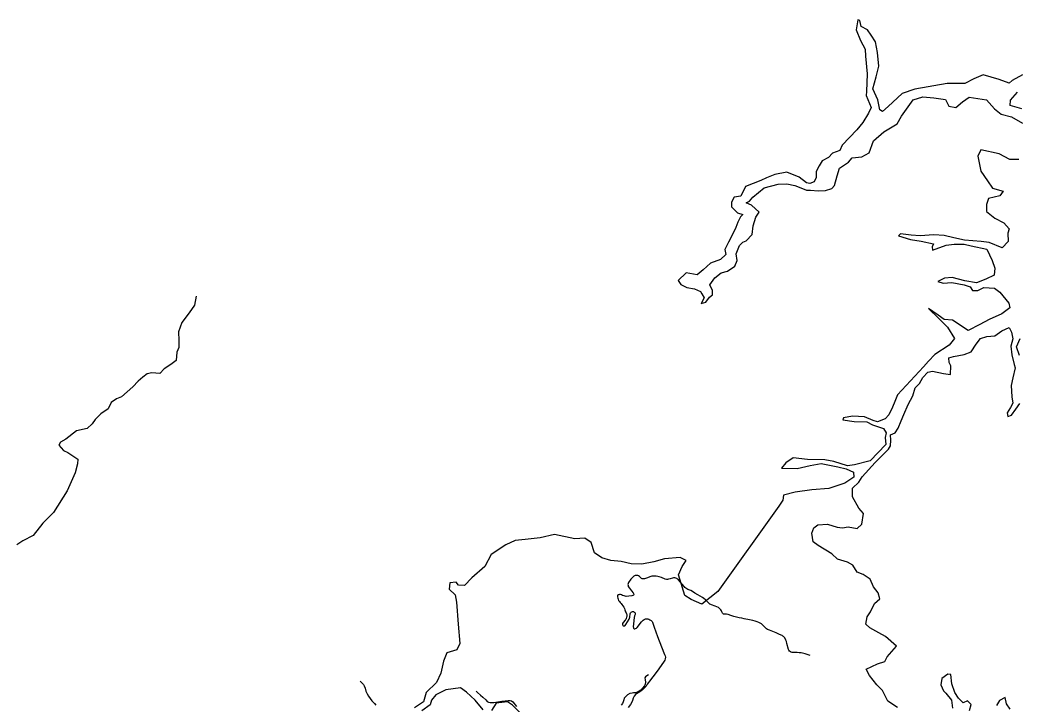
# Model space of a CAD drawing. Header units: metres. Extents: x 120.824 to 121.306, y 29.492 to 29.793.
# Drawn here: x 121.0019 to 121.0923, y 29.6221 to 29.6843 of the extents above; entities that cross this region are included whole.
import ezdxf

# ---------------------------------------------------------------- set-up
doc = ezdxf.new("R2010")
doc.units = ezdxf.units.M
doc.layers.add('DEFAULT', color=7, linetype='Continuous')
doc.layers.add('ROADS', color=1, linetype='Continuous')

msp = doc.modelspace()

# ---------------------------------------------------------------- linework, layer by layer
at = {"layer": 'DEFAULT'}
for points in [[(121.092796, 29.679343), (121.091863, 29.678821), (121.091595, 29.67856), (121.090672, 29.678896), (121.089234, 29.679324), (121.088376, 29.678961), (121.08756, 29.678532), (121.085962, 29.678532), (121.083033, 29.67802), (121.081906, 29.677637), (121.080608, 29.676444), (121.080104, 29.676006), (121.079857, 29.676164), (121.079675, 29.677059), (121.079235, 29.678066), (121.079525, 29.679138), (121.079771, 29.680107), (121.079653, 29.681366), (121.07946, 29.682317), (121.079084, 29.682928), (121.078741, 29.683426), (121.078162, 29.683724), (121.078055, 29.684255), (121.077883, 29.684311), (121.077722, 29.683398), (121.078098, 29.682456), (121.078548, 29.681673), (121.078581, 29.681021), (121.07872, 29.679408), (121.078656, 29.677805), (121.078623, 29.677442), (121.079085, 29.67636), (121.078838, 29.675838), (121.078334, 29.675018), (121.077787, 29.674347), (121.076456, 29.672949), (121.076228, 29.672452), (121.075566, 29.672221), (121.075212, 29.671821), (121.074632, 29.671522), (121.074375, 29.671084), (121.074096, 29.670553), (121.074085, 29.670021), (121.073903, 29.66963), (121.073527, 29.669471), (121.073205, 29.669537), (121.07254, 29.670059), (121.071424, 29.670506), (121.070341, 29.670301), (121.069601, 29.669975), (121.069075, 29.669742), (121.06768, 29.66921), (121.067262, 29.668315), (121.066661, 29.668241), (121.066414, 29.667784), (121.066403, 29.667355), (121.06695, 29.666815), (121.067433, 29.666665), (121.067229, 29.666451), (121.066993, 29.665957), (121.066822, 29.665491), (121.066553, 29.664959), (121.066146, 29.664148), (121.065813, 29.663477), (121.065888, 29.66303), (121.065427, 29.662563), (121.064526, 29.662246), (121.063839, 29.66165), (121.063303, 29.661193), (121.062305, 29.66137), (121.061575, 29.660671), (121.061833, 29.660317), (121.062359, 29.660028), (121.063056, 29.659925), (121.063592, 29.659655), (121.063732, 29.65945), (121.063946, 29.659095), (121.063657, 29.658582), (121.064075, 29.658704), (121.064429, 29.659142), (121.064697, 29.659356), (121.064687, 29.659766), (121.064451, 29.66027), (121.064912, 29.660923), (121.065481, 29.661361), (121.06606, 29.66151), (121.066725, 29.661976), (121.066918, 29.662479), (121.066843, 29.663095), (121.067133, 29.663841), (121.067444, 29.664139), (121.067734, 29.66426), (121.068292, 29.664838), (121.068367, 29.66564), (121.068635, 29.666414), (121.068935, 29.66688), (121.068216, 29.667514), (121.067744, 29.667719), (121.068045, 29.667868), (121.068345, 29.668241), (121.069364, 29.66908), (121.070641, 29.669415), (121.071435, 29.669425), (121.072165, 29.669294), (121.072692, 29.66909), (121.073205, 29.668875), (121.073581, 29.668856), (121.074289, 29.668819), (121.074954, 29.668837), (121.075512, 29.669024), (121.075748, 29.669294), (121.075995, 29.670171), (121.076199, 29.670851), (121.077025, 29.67141), (121.077357, 29.671811), (121.078248, 29.671895), (121.078892, 29.67224), (121.079299, 29.67334), (121.080222, 29.67416), (121.081434, 29.674897), (121.081821, 29.675577), (121.082893, 29.67705), (121.083752, 29.67733), (121.08476, 29.677246), (121.085823, 29.677106), (121.086123, 29.676482), (121.086767, 29.67636), (121.087367, 29.676892), (121.087958, 29.677292), (121.089535, 29.67705), (121.090254, 29.676248), (121.090876, 29.675764), (121.09182, 29.675512), (121.092796, 29.674934)], [(121.092743, 29.67623), (121.09168, 29.676547), (121.091713, 29.677022), (121.092356, 29.677749)], [(121.092464, 29.671653), (121.091648, 29.671653), (121.090672, 29.672156), (121.08903, 29.67251), (121.088741, 29.671951), (121.08902, 29.670599), (121.089642, 29.669704), (121.090071, 29.669052), (121.091037, 29.668782), (121.090747, 29.668353), (121.089717, 29.668101), (121.089535, 29.667551), (121.089535, 29.666917), (121.090296, 29.666339), (121.091122, 29.66591), (121.091584, 29.665342), (121.091477, 29.66495), (121.091498, 29.664195), (121.090972, 29.663626), (121.089771, 29.66413), (121.089041, 29.664195), (121.087539, 29.664325), (121.086563, 29.664549), (121.085694, 29.664763), (121.084771, 29.66481), (121.083527, 29.664726), (121.0827, 29.664773), (121.081735, 29.664903), (121.081552, 29.664726), (121.082647, 29.664391), (121.083612, 29.664251), (121.084728, 29.664008), (121.084621, 29.663719), (121.084632, 29.663412), (121.085876, 29.663887), (121.086595, 29.663962), (121.087518, 29.663962), (121.088161, 29.663803), (121.089567, 29.663524), (121.090039, 29.662489), (121.090296, 29.661799), (121.090232, 29.661137), (121.089492, 29.660792), (121.088633, 29.660456), (121.087582, 29.660633), (121.086412, 29.66095), (121.085715, 29.660876), (121.085114, 29.660568), (121.085608, 29.660438), (121.08638, 29.660494), (121.087507, 29.660279), (121.088054, 29.660093), (121.088258, 29.659748), (121.088741, 29.659748), (121.089309, 29.660028), (121.090275, 29.659981), (121.090758, 29.659599), (121.091562, 29.658601), (121.091648, 29.6582), (121.090929, 29.657641), (121.089792, 29.657128), (121.088934, 29.656671), (121.087882, 29.65614), (121.086445, 29.657063), (121.085694, 29.657137), (121.085168, 29.65752), (121.084288, 29.658116), (121.085211, 29.657212), (121.086005, 29.656429), (121.086627, 29.655394), (121.086155, 29.654806), (121.084857, 29.653949), (121.084277, 29.653352), (121.083838, 29.65283), (121.081477, 29.650303), (121.081231, 29.649697), (121.081005, 29.649175), (121.080683, 29.648485), (121.080361, 29.648103), (121.079664, 29.647841), (121.079267, 29.647963), (121.078463, 29.648289), (121.077379, 29.648373), (121.076574, 29.648214), (121.07651, 29.648028), (121.077551, 29.647869), (121.078677, 29.647851), (121.079192, 29.64758), (121.080211, 29.647254), (121.080437, 29.646853), (121.08034, 29.646415), (121.080415, 29.645781), (121.078988, 29.644298), (121.077583, 29.643935), (121.076939, 29.643851), (121.075694, 29.644252), (121.07489, 29.644391), (121.073302, 29.644429), (121.071993, 29.644569), (121.071349, 29.64413), (121.070963, 29.643655), (121.072379, 29.643618), (121.073559, 29.643879), (121.074557, 29.644065), (121.07607, 29.643757), (121.07681, 29.643571), (121.077475, 29.643282), (121.077518, 29.642825), (121.076682, 29.642284), (121.075255, 29.641799), (121.073699, 29.641669), (121.072175, 29.641473), (121.071145, 29.641202), (121.071081, 29.640727), (121.070695, 29.640185), (121.065182, 29.632449), (121.063732, 29.631308), (121.062755, 29.631709), (121.062187, 29.632082), (121.061618, 29.633957), (121.061929, 29.634712), (121.062316, 29.635253), (121.061758, 29.635533), (121.060342, 29.635412), (121.059387, 29.635141), (121.058271, 29.634917), (121.057316, 29.634945), (121.056404, 29.635178), (121.055471, 29.635272), (121.054666, 29.635505), (121.053979, 29.635952), (121.0537, 29.636885), (121.05311, 29.637286), (121.052198, 29.63723), (121.050374, 29.637631), (121.049065, 29.637314), (121.047703, 29.637165), (121.046802, 29.637071), (121.045943, 29.636698), (121.044624, 29.635813), (121.044044, 29.634721), (121.042875, 29.633696), (121.04221, 29.632987), (121.041652, 29.633015), (121.041448, 29.633304), (121.04089, 29.633239), (121.040815, 29.632651), (121.041351, 29.632157), (121.041491, 29.631467), (121.041641, 29.629471), (121.04177, 29.627746), (121.041502, 29.627167), (121.0406, 29.626869), (121.040289, 29.626123), (121.040053, 29.62505), (121.039656, 29.624183), (121.038744, 29.623278), (121.038498, 29.62243), (121.037661, 29.621889)], [(121.017868, 29.659234), (121.017713, 29.658421), (121.017234, 29.657736), (121.016575, 29.656853), (121.016258, 29.655998), (121.01629, 29.655228), (121.01629, 29.654585), (121.016111, 29.654161), (121.016047, 29.653412), (121.015567, 29.653044), (121.014981, 29.652649), (121.014575, 29.652239), (121.013843, 29.652295), (121.013436, 29.65221), (121.01303, 29.651899), (121.012623, 29.651546), (121.012135, 29.65103), (121.011095, 29.650098), (121.010656, 29.649942), (121.010152, 29.649589), (121.009891, 29.649016), (121.009233, 29.648564), (121.008729, 29.648056), (121.008436, 29.647674), (121.007981, 29.647229), (121.007021, 29.647017), (121.006054, 29.646282), (121.005582, 29.645985), (121.005427, 29.645716), (121.005834, 29.64525), (121.006224, 29.645059), (121.007143, 29.644459), (121.007111, 29.644035), (121.006907, 29.643229), (121.006167, 29.641589), (121.004948, 29.639625), (121.003956, 29.638657), (121.003102, 29.637519), (121.002159, 29.637045), (121.001606, 29.636678)], [(121.081477, 29.621937), (121.080596, 29.622512), (121.080483, 29.622755), (121.0801, 29.623459), (121.079594, 29.623967), (121.078915, 29.624815), (121.078636, 29.625399), (121.079647, 29.625876), (121.080318, 29.626111), (121.080544, 29.626527), (121.08139, 29.627482), (121.080379, 29.628376), (121.079769, 29.628709), (121.078958, 29.629156), (121.078601, 29.629482), (121.078732, 29.630163), (121.079019, 29.630618), (121.079385, 29.631353), (121.079856, 29.631769), (121.079725, 29.632322), (121.079289, 29.63286), (121.079002, 29.633564), (121.078366, 29.633989), (121.077817, 29.634193), (121.077416, 29.634837), (121.076928, 29.63511), (121.076013, 29.635382), (121.075516, 29.635852), (121.074279, 29.636632), (121.073817, 29.636958), (121.073695, 29.637753), (121.073878, 29.638215), (121.074244, 29.638503), (121.075115, 29.638556), (121.075995, 29.638283), (121.076483, 29.638223), (121.07698, 29.638314), (121.077825, 29.63817), (121.078226, 29.638548), (121.078392, 29.639518), (121.077956, 29.640003), (121.077381, 29.64104), (121.077398, 29.641836), (121.077965, 29.642381), (121.078278, 29.642851), (121.079446, 29.644146), (121.080649, 29.645358), (121.080823, 29.645661), (121.080875, 29.646168), (121.080832, 29.64666), (121.081259, 29.646834), (121.081538, 29.647274), (121.081808, 29.647925), (121.082043, 29.648501), (121.082427, 29.64941), (121.082845, 29.650212), (121.083063, 29.650939), (121.083464, 29.65131), (121.08376, 29.651871), (121.084213, 29.652355), (121.084649, 29.652439), (121.085651, 29.652234), (121.08627, 29.652144), (121.086305, 29.652923), (121.086148, 29.653226), (121.086113, 29.653658), (121.086557, 29.653787), (121.087525, 29.653961), (121.088161, 29.654203), (121.088614, 29.654893), (121.08898, 29.6554), (121.089573, 29.655574), (121.090296, 29.655642), (121.090941, 29.656104), (121.091586, 29.6564), (121.091812, 29.655976), (121.091917, 29.655362), (121.091751, 29.654696), (121.091838, 29.653931), (121.092047, 29.653052), (121.092152, 29.652757), (121.091934, 29.651833), (121.091777, 29.651151), (121.091821, 29.650114), (121.091934, 29.649538), (121.091708, 29.649137), (121.091411, 29.648652), (121.091464, 29.648342), (121.091803, 29.648463), (121.092196, 29.648993), (121.09257, 29.649515)], [(121.092535, 29.65387), (121.092257, 29.654635), (121.092579, 29.655392)], [(121.032737, 29.624325), (121.032863, 29.624196), (121.033038, 29.62401), (121.033121, 29.623888), (121.033201, 29.623672), (121.033263, 29.623417), (121.033376, 29.623154), (121.033491, 29.622949), (121.033649, 29.622748), (121.033797, 29.622536), (121.034057, 29.622273), (121.034164, 29.622138)], [(121.058878, 29.624877), (121.058752, 29.624812), (121.058612, 29.624695), (121.05857, 29.624616), (121.058594, 29.62443), (121.058607, 29.624208), (121.058594, 29.624038), (121.058519, 29.623895), (121.05836, 29.623679), (121.058181, 29.623494), (121.058049, 29.623396), (121.057872, 29.623308), (121.05773, 29.623254), (121.057531, 29.62325), (121.057397, 29.623238), (121.057196, 29.623191), (121.056982, 29.623084), (121.056853, 29.622958), (121.056697, 29.622758), (121.056641, 29.622634), (121.056593, 29.622443), (121.056526, 29.622291), (121.056424, 29.622135)], [(121.088004, 29.621649), (121.088152, 29.622209), (121.087803, 29.622528), (121.087437, 29.622346), (121.086993, 29.62277), (121.086671, 29.6233), (121.0864, 29.624065), (121.086296, 29.624906), (121.086026, 29.624944), (121.085477, 29.624558), (121.085407, 29.623974), (121.085625, 29.623429), (121.085851, 29.623217), (121.086357, 29.622603), (121.08647, 29.621853)], [(121.043888, 29.621712), (121.043185, 29.622599), (121.042384, 29.623327), (121.041835, 29.623702), (121.040514, 29.623539), (121.039603, 29.623073), (121.039205, 29.622603), (121.039079, 29.622157), (121.038345, 29.62161)], [(121.091699, 29.621762), (121.09135, 29.622255), (121.091237, 29.622846), (121.090714, 29.622565), (121.090453, 29.622118)], [(121.04786, 29.62086), (121.046572, 29.622147), (121.046112, 29.622451), (121.045067, 29.622302), (121.044649, 29.621641)]]:
    msp.add_lwpolyline(points, dxfattribs=at)
at = {"layer": 'ROADS'}
for points in [[(121.07355, 29.626633), (121.073087, 29.626784), (121.072862, 29.626844), (121.072726, 29.626872), (121.072552, 29.626899), (121.072361, 29.626909), (121.072058, 29.626906), (121.071916, 29.626917), (121.071832, 29.626935), (121.071758, 29.626977), (121.071686, 29.627034), (121.071623, 29.627112), (121.071578, 29.627192), (121.071443, 29.627731), (121.071393, 29.627921), (121.071339, 29.628047), (121.071239, 29.628235), (121.071189, 29.628304), (121.071132, 29.628362), (121.071079, 29.628398), (121.070998, 29.628449), (121.070772, 29.628553), (121.070453, 29.628701), (121.06987, 29.62893), (121.06967, 29.62901), (121.069595, 29.629053), (121.069547, 29.629101), (121.069497, 29.62916), (121.06944, 29.629224), (121.069359, 29.629303), (121.069227, 29.629438), (121.069144, 29.629508), (121.069088, 29.629547), (121.069014, 29.629587), (121.068895, 29.629638), (121.068734, 29.629692), (121.068547, 29.629749), (121.068346, 29.629803), (121.068049, 29.629869), (121.067554, 29.629977), (121.067344, 29.630022), (121.067103, 29.630071), (121.066618, 29.630185), (121.066368, 29.63026), (121.0661, 29.630353), (121.065963, 29.630378), (121.065766, 29.630391), (121.06569, 29.630405), (121.065635, 29.630439), (121.065588, 29.630486), (121.065555, 29.630537), (121.065527, 29.630607), (121.065494, 29.630704), (121.065452, 29.630778), (121.06539, 29.630858), (121.065311, 29.63093), (121.065224, 29.630993), (121.065094, 29.631066), (121.064929, 29.631131), (121.064617, 29.631226), (121.064539, 29.631256), (121.064448, 29.631312), (121.064362, 29.631383), (121.064053, 29.631697), (121.063918, 29.631811), (121.063786, 29.631904), (121.063371, 29.632144), (121.063082, 29.632313), (121.062868, 29.632449), (121.062723, 29.632533), (121.062632, 29.632576), (121.062457, 29.632643), (121.062373, 29.632682), (121.06228, 29.632744), (121.062189, 29.632823), (121.062109, 29.632908), (121.061605, 29.633518), (121.061531, 29.633582), (121.061456, 29.63363), (121.061371, 29.633667), (121.061275, 29.633695), (121.061165, 29.633695), (121.061052, 29.633673), (121.060853, 29.6336), (121.060718, 29.633564), (121.060617, 29.633543), (121.060526, 29.633548), (121.060407, 29.633577), (121.060066, 29.633708), (121.059857, 29.633785), (121.059748, 29.633817), (121.059594, 29.633841), (121.059354, 29.633844), (121.059201, 29.633837), (121.059099, 29.633815), (121.058996, 29.633781), (121.058806, 29.633692), (121.058722, 29.63366), (121.058622, 29.633628), (121.058523, 29.633603), (121.05841, 29.633593), (121.058323, 29.633598), (121.058254, 29.633624), (121.058195, 29.633675), (121.058059, 29.633803), (121.057987, 29.633856), (121.057922, 29.633891), (121.057848, 29.633912), (121.057769, 29.633915), (121.057693, 29.633899), (121.057631, 29.633874), (121.05756, 29.633833), (121.057465, 29.633749), (121.057292, 29.633562), (121.057076, 29.633274), (121.057038, 29.633168), (121.057027, 29.633082), (121.057032, 29.632994), (121.057059, 29.632916), (121.057167, 29.632753), (121.057259, 29.632625), (121.057346, 29.632505), (121.057507, 29.63232), (121.057542, 29.632262), (121.057557, 29.632214), (121.057552, 29.632164), (121.057531, 29.632122), (121.057462, 29.63208), (121.057369, 29.632052), (121.057119, 29.632026), (121.056865, 29.63201), (121.056774, 29.632022), (121.056673, 29.632051), (121.05654, 29.632097), (121.056433, 29.632144), (121.056355, 29.632165), (121.056264, 29.632176), (121.056189, 29.63216), (121.056134, 29.632135), (121.05609, 29.632106), (121.056075, 29.632049), (121.056072, 29.631963), (121.056098, 29.631847), (121.056138, 29.631739), (121.056184, 29.631644), (121.056245, 29.631557), (121.056333, 29.631456), (121.05641, 29.631353), (121.056479, 29.631262), (121.056554, 29.631151), (121.05666, 29.631013), (121.056693, 29.630955), (121.056714, 29.630905), (121.056743, 29.630799), (121.056774, 29.630704), (121.056806, 29.630617), (121.056858, 29.630509), (121.056905, 29.630417), (121.056923, 29.630354), (121.056924, 29.630271), (121.056918, 29.630195), (121.056902, 29.630107), (121.05686, 29.629993), (121.056821, 29.62992), (121.056775, 29.629855), (121.056578, 29.629628), (121.056538, 29.629556), (121.056529, 29.62949), (121.056539, 29.629429), (121.056563, 29.629382), (121.056605, 29.629345), (121.056664, 29.62933), (121.056736, 29.629349), (121.056779, 29.629374), (121.056846, 29.629468), (121.057137, 29.629935), (121.057171, 29.630022), (121.057194, 29.630115), (121.057207, 29.630225), (121.057218, 29.63032), (121.057241, 29.630434), (121.05727, 29.630512), (121.057317, 29.630573), (121.057385, 29.630618), (121.057444, 29.630634), (121.057494, 29.630634), (121.057539, 29.630622), (121.057597, 29.630589), (121.057643, 29.630546), (121.057673, 29.630478), (121.057682, 29.63042), (121.057668, 29.63036), (121.057635, 29.630248), (121.057604, 29.630087), (121.057529, 29.629516), (121.057508, 29.629242), (121.057519, 29.629168), (121.057544, 29.62911), (121.057588, 29.629072), (121.057636, 29.629057), (121.057717, 29.629079), (121.057792, 29.629112), (121.057861, 29.629176), (121.05826, 29.629699), (121.058395, 29.629839), (121.058508, 29.629911), (121.058616, 29.629955), (121.058713, 29.62998), (121.058773, 29.629981), (121.058842, 29.629969), (121.058917, 29.629938), (121.059023, 29.629883), (121.059135, 29.629813), (121.05919, 29.629767), (121.059231, 29.629713), (121.059258, 29.629664), (121.059414, 29.629221), (121.059715, 29.628372), (121.059855, 29.627986), (121.060354, 29.626743), (121.060404, 29.626624), (121.060428, 29.626477), (121.060407, 29.626348), (121.060358, 29.626214), (121.060252, 29.626025), (121.059661, 29.625222), (121.059296, 29.624714), (121.058969, 29.624322), (121.058878, 29.624192), (121.058779, 29.624028), (121.058672, 29.623858), (121.05854, 29.623704), (121.058385, 29.62355), (121.058197, 29.623398), (121.057942, 29.623254), (121.057804, 29.623165), (121.057719, 29.623091), (121.057592, 29.62294), (121.057499, 29.622776), (121.057443, 29.622555), (121.057384, 29.622401), (121.057261, 29.622201), (121.057056, 29.621909)], [(121.043276, 29.623408), (121.043375, 29.623285), (121.043659, 29.623046), (121.043855, 29.622867), (121.044134, 29.622607), (121.044274, 29.62248), (121.044394, 29.62242), (121.044547, 29.622385), (121.044711, 29.622371), (121.044878, 29.622383), (121.045582, 29.622487), (121.046175, 29.622567), (121.046347, 29.622564), (121.04647, 29.622525), (121.046584, 29.622427), (121.04691, 29.622014)]]:
    msp.add_lwpolyline(points, dxfattribs=at)

doc.saveas('drawing.dxf')
